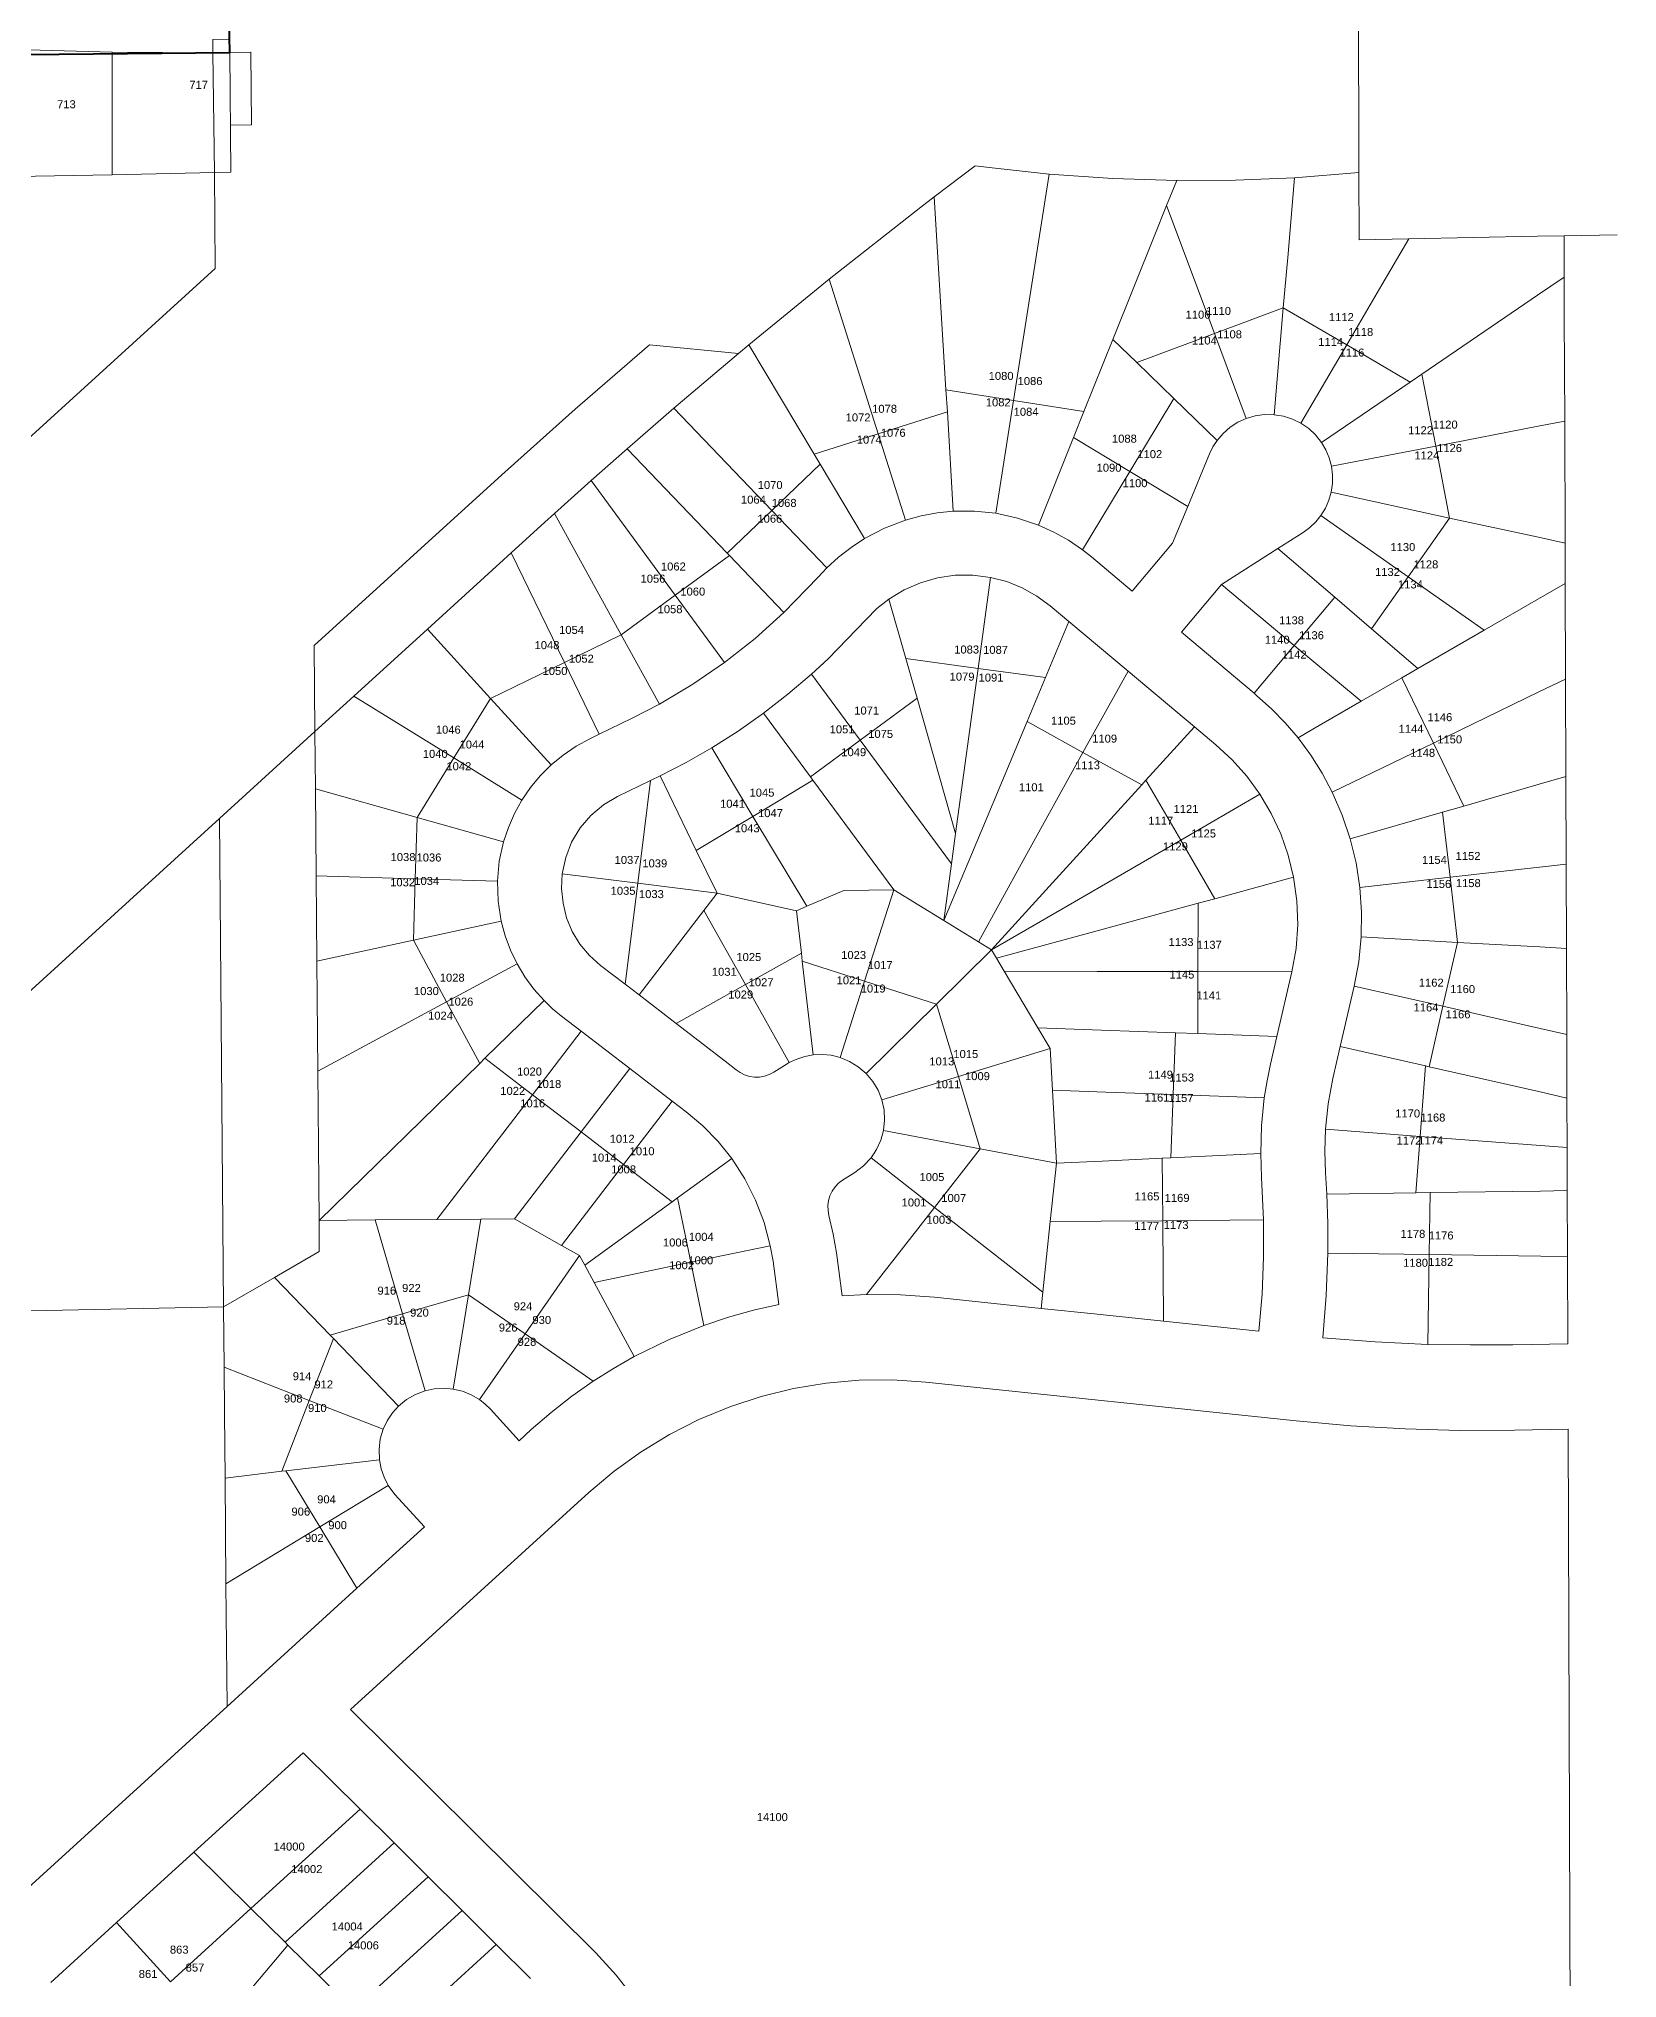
# Model space of a CAD drawing. Header units: feet. Extents: x 865220 to 2822444, y -2240498 to 975731.
# Drawn here: x 2815885 to 2817364, y 966399 to 968217 of the extents above; entities that cross this region are included whole.
import ezdxf
from ezdxf.enums import TextEntityAlignment as Align

# ---------------------------------------------------------------- set-up
doc = ezdxf.new("R2010")
doc.units = ezdxf.units.FT
doc.header["$LTSCALE"] = 0.015
doc.header["$MEASUREMENT"] = 0
doc.layers.add('Dakota County Addresses', color=7, linetype='Continuous')
doc.layers.add('Dakota County Parcels', color=7, linetype='Continuous')
doc.layers.add('WORK BOUNDARY', color=110, linetype='Continuous', lineweight=40)
doc.styles.add('Dimensions 100', font='arial.ttf')

# ---------------------------------------------------------------- blocks, each defined once
blk = doc.blocks.new('ACMAP_ANN_TEMPLATE_Dakota County Addresses')
at = {"layer": 'Dakota County Addresses', "style": 'Dimensions 100'}
blk.add_attdef('DakotaCountyAddress', text='', height=50, dxfattribs=at).set_placement((0, 0), align=Align.CENTER)

msp = doc.modelspace()

# ---------------------------------------------------------------- linework, layer by layer
at = {"layer": 'Dakota County Parcels', "lineweight": 5}
for p, q in [((2817121.6, 968091.2), (2817121, 968270.2)), ((2815863.3, 968206.5), (2815953.3, 968204)), ((2815953.4, 968089), (2815953.3, 968204)), ((2815953.3, 968204), (2816047.8, 968203.3)), ((2816047.7, 968215.9), (2816063.6, 968216.2)), ((2816047.8, 968203.3), (2816047.7, 968215.9)), ((2816049.2, 968091.3), (2816047.8, 968203.3)), ((2816047.8, 968203.3), (2816063.7, 968203.2)), ((2816063.3, 968203.6), (2816083.3, 968204)), ((2816063.7, 968203.2), (2816063.6, 968216.2)), ((2816064.7, 968091.6), (2816063.7, 968203.2)), ((2816083.3, 968204), (2816083.9, 968136)), ((2816083.9, 968136), (2816064.3, 968135.6)), ((2815953.4, 968089), (2816049.2, 968091.3)), ((2816049.2, 968091.3), (2816064.7, 968091.6)), ((2816049.9, 968001.2), (2816049.2, 968091.3)), ((2816762, 968097.4), (2816723.7, 968068.4)), ((2816762, 968097.4), (2816780.8, 968095.1)), ((2816780.8, 968095.1), (2816831.2, 968089.7)), ((2817061.2, 968086.3), (2817121.6, 968091.2)), ((2817121.8, 968028.1), (2817121.6, 968091.2)), ((2815863.5, 968087.3), (2815953.4, 968089)), ((2816797.8, 967877.5), (2816831.2, 968089.7)), ((2816941.4, 968060.2), (2816950.8, 968083.6)), ((2816723.7, 968068.4), (2816734.6, 967887.5)), ((2817121.8, 968028.1), (2817168.3, 968029)), ((2817313.8, 968031.9), (2817363.6, 968032.8)), ((2817313.9, 967993.2), (2817313.8, 968031.9)), ((2815691.9, 967675.3), (2816049.9, 968001.2)), ((2816625.1, 967991.1), (2816550, 967929.8)), ((2816625.1, 967991.1), (2816671.1, 967846.4)), ((2816986.2, 967940.3), (2817050.7, 967964.4)), ((2817042.1, 967864.2), (2817050.7, 967964.4)), ((2817050.7, 967964.4), (2817110.1, 967929.6)), ((2816456.7, 967929.7), (2816540.2, 967921.6)), ((2816550, 967929.8), (2816540.2, 967921.6)), ((2816550, 967929.8), (2816611.1, 967827.3)), ((2816863.9, 967867.1), (2816891.1, 967934.8)), ((2816891.1, 967934.8), (2816913.4, 967913.1)), ((2816986.2, 967940.3), (2817015.9, 967860.7)), ((2817067.2, 967856.2), (2817110.1, 967929.6)), ((2817110.1, 967929.6), (2817169.5, 967894.8)), ((2816540.2, 967921.6), (2816479.7, 967870.4)), ((2816913.4, 967913.1), (2816948.1, 967879.5)), ((2817086.5, 967838.2), (2817169.5, 967894.8)), ((2817169.5, 967894.8), (2817180.4, 967902.2)), ((2817180.4, 967902.2), (2817193.5, 967834.8)), ((2816734.6, 967887.5), (2816797.8, 967877.5)), ((2816734.6, 967887.5), (2816735.9, 967867)), ((2816781.2, 967771.8), (2816797.8, 967877.5)), ((2816797.8, 967877.5), (2816863.9, 967867.1)), ((2816906.8, 967811), (2816948.1, 967879.5)), ((2816948.1, 967879.5), (2816988.7, 967840.1)), ((2816479.7, 967870.4), (2816435.8, 967832.3)), ((2816479.7, 967870.4), (2816571.4, 967774.5)), ((2816735.9, 967867), (2816741.5, 967773.7)), ((2816854.1, 967842.7), (2816863.9, 967867.1)), ((2817314.8, 967743.8), (2817314.4, 967858.3)), ((2816611.1, 967827.3), (2816671.1, 967846.4)), ((2816671.1, 967846.4), (2816696.8, 967765.4)), ((2816821.2, 967760.8), (2816854.1, 967842.7)), ((2816854.1, 967842.7), (2816906.8, 967811)), ((2816435.8, 967832.3), (2816402.1, 967802.5)), ((2816435.8, 967832.3), (2816529.5, 967734.4)), ((2816611.1, 967827.3), (2816616.8, 967817.8)), ((2816961.1, 967778.2), (2816981.5, 967827.4)), ((2817095.8, 967815.9), (2817193.5, 967834.8)), ((2817193.5, 967834.8), (2817206.5, 967767.4)), ((2816142.7, 967647.8), (2816318.5, 967808)), ((2816402.1, 967802.5), (2816367.7, 967771.5)), ((2816402.1, 967802.5), (2816481, 967695)), ((2816571.4, 967774.5), (2816616.8, 967817.8)), ((2816616.8, 967817.8), (2816658.3, 967748.1)), ((2816862.5, 967737.6), (2816906.8, 967811)), ((2816906.8, 967811), (2816961.1, 967778.2)), ((2817095.5, 967791.7), (2817206.5, 967767.4)), ((2816367.7, 967771.5), (2816358.9, 967763.6)), ((2816367.7, 967771.5), (2816430.4, 967657.8)), ((2816529.5, 967734.4), (2816571.4, 967774.5)), ((2816571.4, 967774.5), (2816622.9, 967720.6)), ((2816946.9, 967743.8), (2816961.1, 967778.2)), ((2817086, 967769.9), (2817167.7, 967712.3)), ((2817167.7, 967712.3), (2817206.5, 967767.4)), ((2816327.2, 967734.7), (2816358.9, 967763.6)), ((2817045.5, 967738.8), (2817069.2, 967753.9)), ((2816248.8, 967663.3), (2816327.2, 967734.7)), ((2816327.2, 967734.7), (2816377.2, 967631.9)), ((2816481, 967695), (2816531.7, 967732.2)), ((2816529.5, 967734.4), (2816531.7, 967732.2)), ((2816531.7, 967732.2), (2816582.8, 967678.8)), ((2816870.9, 967731), (2816862.5, 967737.6)), ((2816870.9, 967731), (2816909.2, 967698.9)), ((2816909.2, 967698.9), (2816946.9, 967743.8)), ((2816992.8, 967705.2), (2817045.5, 967738.8)), ((2817045.5, 967738.8), (2817098.9, 967693.2)), ((2817314.9, 967706.1), (2817314.8, 967743.8)), ((2816582.8, 967678.8), (2816614.8, 967712)), ((2816622.9, 967720.6), (2816614.8, 967712)), ((2816764.8, 967626.4), (2816776.4, 967711.7)), ((2817133.4, 967663.6), (2817167.7, 967712.3)), ((2817167.7, 967712.3), (2817238.9, 967662.2)), ((2816430.4, 967657.8), (2816481, 967695)), ((2816481, 967695), (2816527.2, 967632.1)), ((2816681.1, 967691.4), (2816697, 967635.7)), ((2816955.2, 967660.3), (2816992.8, 967705.2)), ((2816992.8, 967705.2), (2817061, 967648)), ((2817061, 967648), (2817098.9, 967693.2)), ((2817098.9, 967693.2), (2817133.4, 967663.6)), ((2817315.2, 967616.5), (2817314.9, 967706.1)), ((2816832.3, 967685), (2816849.8, 967670.3)), ((2816179.8, 967600.5), (2816248.8, 967663.3)), ((2816248.8, 967663.3), (2816308, 967598.3)), ((2816377.2, 967631.9), (2816430.4, 967657.8)), ((2816430.4, 967657.8), (2816466.1, 967593)), ((2816624.2, 967635.4), (2816659.7, 967672.2)), ((2816827.9, 967617.8), (2816849.8, 967670.3)), ((2816849.8, 967670.3), (2816905.2, 967624)), ((2816955.2, 967660.3), (2817023.4, 967603.1)), ((2817176.9, 967626.4), (2817133.4, 967663.6)), ((2817176.9, 967626.4), (2817238.9, 967662.2)), ((2816143.3, 967567.3), (2816142.7, 967647.8)), ((2817023.4, 967603.1), (2817061, 967648)), ((2817061, 967648), (2817123.6, 967595.6)), ((2816308, 967598.3), (2816377.2, 967631.9)), ((2816377.2, 967631.9), (2816409.8, 967564.9)), ((2816608.7, 967621.1), (2816624.2, 967635.4)), ((2816608.7, 967621.1), (2816654.3, 967559.3)), ((2816697, 967635.7), (2816707.6, 967598.6)), ((2816697, 967635.7), (2816764.8, 967626.4)), ((2816743.7, 967471.6), (2816764.8, 967626.4)), ((2816764.8, 967626.4), (2816827.9, 967617.8)), ((2816863, 967547.7), (2816905.2, 967624)), ((2816905.2, 967624), (2816967.5, 967571.7)), ((2817161.6, 967617.6), (2817176.9, 967626.4)), ((2816143.3, 967567.3), (2816179.8, 967600.5)), ((2816179.8, 967600.5), (2816273.5, 967542.5)), ((2816810.6, 967576.7), (2816827.9, 967617.8)), ((2817023.4, 967603.1), (2817026, 967600.9)), ((2817123.6, 967595.6), (2817161.6, 967617.6)), ((2817161.6, 967617.6), (2817191.3, 967556.4)), ((2817315.5, 967525.1), (2817315.2, 967616.5)), ((2816273.5, 967542.5), (2816308, 967598.3)), ((2816308, 967598.3), (2816364.6, 967536)), ((2816440.5, 967579.8), (2816466.1, 967593)), ((2816563.7, 967584.5), (2816607.6, 967524.9)), ((2816654.3, 967559.3), (2816707.6, 967598.6)), ((2816707.6, 967598.6), (2816743.7, 967471.6)), ((2817078.3, 967569.4), (2817123.6, 967595.6)), ((2816053.8, 967485.8), (2816143.3, 967567.3)), ((2816143.8, 967513.6), (2816143.3, 967567.3)), ((2816400.8, 967560.5), (2816409.8, 967564.9)), ((2816409.8, 967564.9), (2816440.5, 967579.8)), ((2816922, 967521.7), (2816967.5, 967571.7)), ((2816967.5, 967571.7), (2816987.4, 967554.9)), ((2817064.5, 967561.4), (2817078.3, 967569.4)), ((2816515.2, 967552.1), (2816553.8, 967487.8)), ((2816607.6, 967524.9), (2816654.3, 967559.3)), ((2816654.3, 967559.3), (2816739.8, 967443.3)), ((2816863, 967547.7), (2816918, 967517.3)), ((2817096.6, 967510.4), (2817191.3, 967556.4)), ((2817191.3, 967556.4), (2817219.9, 967497.5)), ((2816239.1, 967486.8), (2816273.5, 967542.5)), ((2816273.5, 967542.5), (2816337.3, 967503.1)), ((2816144.5, 967432.1), (2816143.8, 967513.6)), ((2816143.8, 967513.6), (2816239.1, 967486.8)), ((2816427, 967506.5), (2816457.9, 967521.5)), ((2816445.8, 967425.2), (2816457.9, 967521.5)), ((2816457.9, 967521.5), (2816466.7, 967525.8)), ((2816466.7, 967525.8), (2816500.7, 967455.9)), ((2816553.8, 967487.8), (2816610, 967521.6)), ((2816607.6, 967524.9), (2816610, 967521.6)), ((2816610, 967521.6), (2816685.7, 967419)), ((2816918, 967517.3), (2816922, 967521.7)), ((2816922, 967521.7), (2816954.6, 967465.6)), ((2817315.8, 967443), (2817315.5, 967525.1)), ((2816954.6, 967465.6), (2817028.7, 967508.7)), ((2817113.4, 967466.7), (2817200, 967491.7)), ((2817200, 967491.7), (2817219.9, 967497.5)), ((2817200, 967491.7), (2817206.9, 967430.7)), ((2815710.1, 967172.8), (2816053.8, 967485.8)), ((2816057.8, 967028.1), (2816053.8, 967485.8)), ((2816237.3, 967429.3), (2816239.1, 967486.8)), ((2816239.1, 967486.8), (2816320.1, 967464)), ((2816500.7, 967455.9), (2816553.8, 967487.8)), ((2816553.8, 967487.8), (2816604.4, 967403.6)), ((2816520.2, 967415.8), (2816500.7, 967455.9)), ((2816739.8, 967443.3), (2816743.7, 967471.6)), ((2816954.6, 967465.6), (2816986.5, 967410.6)), ((2816739.8, 967443.3), (2816732.6, 967390.1)), ((2817316, 967363.9), (2817315.8, 967443)), ((2816145.1, 967352.1), (2816144.5, 967432.1)), ((2816144.5, 967432.1), (2816237.3, 967429.3)), ((2816235.6, 967371.8), (2816237.3, 967429.3)), ((2816237.3, 967429.3), (2816314.4, 967427)), ((2816375.1, 967434), (2816445.8, 967425.2)), ((2816445.8, 967425.2), (2816433.9, 967330.5)), ((2816445.8, 967425.2), (2816520.2, 967415.8)), ((2816604.4, 967403.6), (2816639, 967418.4)), ((2816639, 967418.4), (2816685.7, 967419)), ((2816658.3, 967333.3), (2816685.7, 967419)), ((2816685.7, 967419), (2816732.6, 967390.1)), ((2816986.5, 967410.6), (2817060.4, 967430.8)), ((2817122.5, 967421.2), (2817206.9, 967430.7)), ((2817206.9, 967430.7), (2817213.8, 967369.7)), ((2816507.7, 967399.6), (2816520.2, 967415.8)), ((2816520.2, 967415.8), (2816594.5, 967399.4)), ((2816594.5, 967399.4), (2816604.4, 967403.6)), ((2816970.7, 967342.3), (2816970.8, 967406.4)), ((2816970.8, 967406.4), (2816986.5, 967410.6)), ((2816235.6, 967371.8), (2816317.9, 967389.7)), ((2816447, 967320.5), (2816507.7, 967399.6)), ((2816507.7, 967399.6), (2816546.7, 967330.1)), ((2816594.5, 967399.4), (2816599.1, 967359.5)), ((2816732.6, 967390.1), (2816765, 967370.2)), ((2816145.1, 967352.1), (2816235.6, 967371.8)), ((2816235.6, 967371.8), (2816266.7, 967314.1)), ((2816765, 967370.2), (2816777.4, 967362.6)), ((2817123.7, 967374.8), (2817213.8, 967369.7)), ((2817200.2, 967309.8), (2817213.8, 967369.7)), ((2817316.3, 967283.3), (2817316, 967363.9)), ((2816146, 967249.1), (2816145.1, 967352.1)), ((2816266.7, 967314.1), (2816332.7, 967349.6)), ((2816411, 967348.1), (2816433.9, 967330.5)), ((2816546.7, 967330.1), (2816599.1, 967359.5)), ((2816599.1, 967359.5), (2816600, 967352)), ((2816600, 967352), (2816610.2, 967264.3)), ((2816600, 967352), (2816658.3, 967333.3)), ((2816725.7, 967311.7), (2816777.4, 967362.6)), ((2816777.4, 967362.6), (2816782, 967354.9)), ((2816782, 967354.9), (2816789.2, 967342.7)), ((2816433.9, 967330.5), (2816447, 967320.5)), ((2816481.9, 967293.7), (2816546.7, 967330.1)), ((2816546.7, 967330.1), (2816587.7, 967257)), ((2816635.4, 967261.9), (2816658.3, 967333.3)), ((2816658.3, 967333.3), (2816725.7, 967311.7)), ((2816789.2, 967342.7), (2816820.7, 967289.7)), ((2816970.6, 967284.2), (2816970.7, 967342.3)), ((2816970.7, 967342.3), (2817058.7, 967342.1)), ((2817044.7, 967281.5), (2817058.7, 967342.1)), ((2817104.1, 967272.2), (2817117.2, 967328.7)), ((2817117.2, 967328.7), (2817200.2, 967309.8)), ((2816146, 967249.1), (2816266.7, 967314.1)), ((2816266.7, 967314.1), (2816297.8, 967256.2)), ((2816302.7, 967261.1), (2816358.1, 967315.1)), ((2816447, 967320.5), (2816481.9, 967293.7)), ((2816659.8, 967246.8), (2816725.7, 967311.7)), ((2816725.7, 967311.7), (2816746.3, 967244)), ((2817187.3, 967253.2), (2817200.2, 967309.8)), ((2816374.5, 967300.5), (2816392.8, 967286.4)), ((2816481.9, 967293.7), (2816527.7, 967258.5)), ((2816347.2, 967226.9), (2816392.8, 967286.4)), ((2816392.8, 967286.4), (2816438.3, 967251.5)), ((2816820.7, 967289.7), (2816832.4, 967270.1)), ((2816947.4, 967227), (2816949.6, 967285)), ((2816949.6, 967285), (2816970.6, 967284.2)), ((2816970.6, 967284.2), (2817044.7, 967281.5)), ((2817038.8, 967255.6), (2817044.7, 967281.5)), ((2817316.5, 967223.8), (2817316.3, 967283.3)), ((2816147.2, 967109.2), (2816297.8, 967256.2)), ((2816297.8, 967256.2), (2816302.7, 967261.1)), ((2816302.7, 967261.1), (2816347.2, 967226.9)), ((2816537.9, 967250.4), (2816527.7, 967258.5)), ((2816573.3, 967248), (2816585.9, 967256)), ((2816587.7, 967257), (2816585.9, 967256)), ((2816746.3, 967244), (2816832.4, 967270.1)), ((2816832.4, 967270.1), (2816834.4, 967231.2)), ((2817097.2, 967242.2), (2817104.1, 967272.2)), ((2817104.1, 967272.2), (2817184, 967254)), ((2816147.2, 967109.2), (2816146, 967249.1)), ((2816392.7, 967192), (2816438.3, 967251.5)), ((2816438.3, 967251.5), (2816478.2, 967220.9)), ((2816674.5, 967222.2), (2816746.3, 967244)), ((2816746.3, 967244), (2816766.8, 967176.2)), ((2817178.9, 967187.9), (2817184, 967254)), ((2817184, 967254), (2817187.3, 967253.2)), ((2816257.5, 967110.1), (2816347.2, 967226.9)), ((2816347.2, 967226.9), (2816392.7, 967192)), ((2816432.6, 967161.4), (2816478.2, 967220.9)), ((2816478.2, 967220.9), (2816491.2, 967211)), ((2816834.4, 967231.2), (2816838.1, 967162.7)), ((2816945.2, 967167.8), (2816947.4, 967227)), ((2816947.4, 967227), (2817032.9, 967223.9)), ((2817316.7, 967177.4), (2817316.5, 967223.8)), ((2816330.2, 967110.7), (2816392.7, 967192)), ((2816392.7, 967192), (2816432.6, 967161.4)), ((2816676, 967193.5), (2816766.8, 967176.2)), ((2817090.2, 967194.6), (2817178.9, 967187.9)), ((2817174.9, 967135), (2817178.9, 967187.9)), ((2816483, 967130.2), (2816533.9, 967167.1)), ((2816664.4, 967167.8), (2816723.9, 967121.3)), ((2816723.9, 967121.3), (2816766.8, 967176.2)), ((2816766.8, 967176.2), (2816838.1, 967162.7)), ((2816937.2, 967167.4), (2816945.2, 967167.8)), ((2816937.7, 967108.9), (2816937.2, 967167.4)), ((2816945.2, 967167.8), (2817029.6, 967171.7)), ((2817029.6, 967171.7), (2817030.4, 967149.4)), ((2817316.8, 967137.1), (2817316.7, 967177.4)), ((2816374.5, 967085.7), (2816432.6, 967161.4)), ((2816432.6, 967161.4), (2816478, 967126.6)), ((2816637.8, 967146.8), (2816649.3, 967154.1)), ((2816832.4, 967108.1), (2816838.1, 967162.7)), ((2817032.2, 967109.6), (2817030.4, 967149.4)), ((2817091.4, 967133.7), (2817090.3, 967153.6)), ((2816478, 967126.6), (2816483, 967130.2)), ((2816483, 967130.2), (2816495.5, 967069.9)), ((2817091.4, 967133.7), (2817174.9, 967135)), ((2817174.9, 967135), (2817188.2, 967135.2)), ((2817187.3, 967077.1), (2817188.2, 967135.2)), ((2817317, 967075.2), (2817316.8, 967137.1)), ((2816147.2, 967109.2), (2816199.9, 967109.6)), ((2816199.9, 967109.6), (2816257.5, 967110.1)), ((2816199.9, 967109.6), (2816225.5, 967021.5)), ((2816257.5, 967110.1), (2816298.9, 967110.4)), ((2816287.3, 967039.5), (2816298.9, 967110.4)), ((2816298.9, 967110.4), (2816330.2, 967110.7)), ((2816330.2, 967110.7), (2816374.5, 967085.7)), ((2816396.2, 967067.2), (2816478, 967126.6)), ((2816660.1, 967039.6), (2816723.9, 967121.3)), ((2816723.9, 967121.3), (2816825.5, 967042)), ((2816937.7, 967108.9), (2817032.2, 967109.6)), ((2816147.4, 967080), (2816147.2, 967109.2)), ((2816825.5, 967042), (2816832.4, 967108.1)), ((2816937.7, 967108.9), (2816938.4, 967014.7)), ((2816105.5, 967055.7), (2816147.4, 967080)), ((2816340.2, 967002.8), (2816391.3, 967076.3)), ((2816374.5, 967085.7), (2816391.3, 967076.3)), ((2816391.3, 967076.3), (2816396.2, 967067.2)), ((2816495.5, 967069.9), (2816570, 967085.4)), ((2816572.6, 967070.8), (2816570, 967085.4)), ((2816632, 967078.9), (2816637.5, 967038.5)), ((2817092.3, 967078.5), (2817187.3, 967077.1)), ((2817186.1, 966993), (2817187.3, 967077.1)), ((2817317.3, 966993.6), (2817317, 967075.2)), ((2816057.8, 967028.1), (2816105.5, 967055.7)), ((2816105.5, 967055.7), (2816157.5, 967001.7)), ((2816396.2, 967067.2), (2816404.9, 967051)), ((2816404.9, 967051), (2816495.5, 967069.9)), ((2816495.5, 967069.9), (2816507.8, 967010.8)), ((2816572.6, 967070.8), (2816578.1, 967030.4)), ((2816225.5, 967021.5), (2816287.3, 967039.5)), ((2816272.9, 966951.1), (2816287.3, 967039.5)), ((2816287.3, 967039.5), (2816340.2, 967002.8)), ((2816404.9, 967051), (2816442.4, 966981.5)), ((2816660.1, 967039.6), (2816637.5, 967038.5)), ((2816723.9, 967037.1), (2816823.9, 967026.7)), ((2816823.9, 967026.7), (2816825.5, 967042)), ((2815539.8, 967017.6), (2816057.8, 967028.1)), ((2816058.3, 966971.5), (2816057.8, 967028.1)), ((2816157.5, 967001.7), (2816225.5, 967021.5)), ((2816225.5, 967021.5), (2816246.5, 966949.5)), ((2816157.5, 967001.7), (2816160.6, 966998.5)), ((2816297.5, 966941.2), (2816340.2, 967002.8)), ((2816340.2, 967002.8), (2816404.1, 966958.5)), ((2816938.4, 967014.7), (2817027.9, 967005.3)), ((2816138.1, 966940.5), (2816160.6, 966998.5)), ((2816160.6, 966998.5), (2816221.7, 966935.1)), ((2817265.7, 966992.5), (2817317.3, 966993.6)), ((2816058.3, 966971.5), (2816138.1, 966940.5)), ((2816058.7, 966928.1), (2816058.3, 966971.5)), ((2816715.6, 966957.6), (2817062.9, 966921.2)), ((2816059.2, 966867.7), (2816058.7, 966928.1)), ((2816112.2, 966874), (2816138.1, 966940.5)), ((2816138.1, 966940.5), (2816207.4, 966913.6)), ((2816307.7, 966932.3), (2816334.6, 966902.7)), ((2816334.6, 966902.7), (2816346.1, 966913.1)), ((2817267.3, 966912.6), (2817317.6, 966913.6)), ((2817319.7, 966293.6), (2817317.6, 966913.6)), ((2816059.2, 966867.7), (2816112.2, 966874)), ((2816112.2, 966874), (2816116, 966874.4)), ((2816116, 966874.4), (2816203.7, 966884.8)), ((2816116, 966874.4), (2816147.9, 966821.9)), ((2816060, 966768.5), (2816059.2, 966867.7)), ((2816147.9, 966821.9), (2816212, 966860.8)), ((2816212, 966860.8), (2816218.2, 966852.3)), ((2816176.7, 966650.7), (2816399.9, 966854)), ((2816218.2, 966852.3), (2816245.9, 966821.9)), ((2816060, 966768.5), (2816147.9, 966821.9)), ((2816147.9, 966821.9), (2816182.7, 966764.4)), ((2816182.7, 966764.4), (2816245.9, 966821.9)), ((2816061, 966653.6), (2816060, 966768.5)), ((2816061, 966653.6), (2816182.7, 966764.4)), ((2815343.7, 966000.4), (2816061, 966653.6)), ((2816176.7, 966650.7), (2816406.4, 966422.6)), ((2816029.9, 966517), (2816132.3, 966610.3)), ((2816132.3, 966610.3), (2816185.6, 966557.4)), ((2816083.4, 966464.3), (2816185.6, 966557.4)), ((2816185.6, 966557.4), (2816217.5, 966525.7)), ((2815957.5, 966451.1), (2816029.9, 966517)), ((2816029.9, 966517), (2816083.4, 966464.3)), ((2816115.4, 966432.7), (2816217.5, 966525.7)), ((2816217.5, 966525.7), (2816249.4, 966494)), ((2816147.4, 966401.1), (2816249.4, 966494)), ((2816249.4, 966494), (2816281.3, 966462.3)), ((2816008, 966395.7), (2816083.4, 966464.3)), ((2816083.4, 966464.3), (2816115.4, 966432.7)), ((2816179.5, 966369.5), (2816281.3, 966462.3)), ((2816281.3, 966462.3), (2816313.3, 966430.5)), ((2815895.8, 966394.9), (2815957.5, 966451.1)), ((2815957.5, 966451.1), (2816008, 966395.7)), ((2816063.3, 966365), (2816118.1, 966430)), ((2816115.4, 966432.7), (2816118.1, 966430)), ((2816118.1, 966430), (2816147.4, 966401.1)), ((2816211.5, 966337.9), (2816313.3, 966430.5)), ((2816313.3, 966430.5), (2816345.2, 966398.8)), ((2816147.4, 966401.1), (2816157.4, 966391.3))]:
    msp.add_line(p, q, dxfattribs=at)
for points in [[(2816831.2, 968089.7), (2816891, 968085.5), (2816950.8, 968083.6)], [(2816950.8, 968083.6), (2817006, 968084), (2817061.2, 968086.3)], [(2817050.7, 967964.4), (2817054.8, 968011.6), (2817061.2, 968086.3)], [(2816723.7, 968068.4), (2816711, 968058.6), (2816625.1, 967991.1)], [(2816891.1, 967934.8), (2816930.4, 968032.7), (2816930.4, 968032.7), (2816941.4, 968060.2)], [(2816941.4, 968060.2), (2816953.1, 968028.8), (2816986.2, 967940.3)], [(2817110.1, 967929.6), (2817143, 967985.8), (2817168.3, 968029)], [(2817168.3, 968029), (2817288.8, 968031.4), (2817313.8, 968031.9)], [(2817180.4, 967902.2), (2817271.2, 967964.1), (2817289, 967976.2), (2817313.9, 967993.2)], [(2817314.4, 967858.3), (2817314, 967956.9), (2817313.9, 967993.2)], [(2816456.7, 967929.7), (2816387.1, 967869.4), (2816318.5, 967808)], [(2816913.4, 967913.1), (2816961.2, 967930.9), (2816986.2, 967940.3)], [(2816671.1, 967846.4), (2816726.2, 967863.9), (2816735.9, 967867)], [(2817015.9, 967860.7), (2817008.1, 967857.1), (2817000.8, 967852.4), (2816994.3, 967846.7), (2816988.7, 967840.1)], [(2817042.1, 967864.2), (2817033.2, 967864.3), (2817024.4, 967863.1), (2817015.9, 967860.7)], [(2817067.2, 967856.2), (2817059.3, 967860.1), (2817050.8, 967862.8), (2817042.1, 967864.2)], [(2817086.5, 967838.2), (2817081, 967845.2), (2817074.5, 967851.2), (2817067.2, 967856.2)], [(2817193.5, 967834.8), (2817289.4, 967853.4), (2817314.4, 967858.3)], [(2816988.7, 967840.1), (2816984.7, 967834), (2816981.5, 967827.4)], [(2817095.8, 967815.9), (2817093.7, 967823.7), (2817090.6, 967831.2), (2817086.5, 967838.2)], [(2817095.5, 967791.7), (2817096.7, 967799.7), (2817096.8, 967807.8), (2817095.8, 967815.9)], [(2817086, 967769.9), (2817090.1, 967776.7), (2817093.3, 967784), (2817095.5, 967791.7)], [(2816696.8, 967765.4), (2816677.1, 967757.8), (2816658.3, 967748.1)], [(2816741.5, 967773.7), (2816726.4, 967772.2), (2816711.5, 967769.4), (2816696.8, 967765.4)], [(2816781.2, 967771.8), (2816761.4, 967773.8), (2816741.5, 967773.7)], [(2816821.2, 967760.8), (2816801.5, 967767.4), (2816781.2, 967771.8)], [(2817069.2, 967753.9), (2817075.4, 967758.5), (2817081.1, 967763.9), (2817086, 967769.9)], [(2817206.5, 967767.4), (2817289.7, 967749.3), (2817314.8, 967743.8)], [(2816658.3, 967748.1), (2816645.8, 967739.9), (2816634, 967730.7), (2816622.9, 967720.6)], [(2816862.5, 967737.6), (2816849.4, 967746.5), (2816835.6, 967754.2), (2816821.2, 967760.8)], [(2816776.4, 967711.7), (2816759.9, 967713.8), (2816743.2, 967713.7), (2816726.7, 967711.3), (2816710.7, 967706.7), (2816695.4, 967700.1), (2816681.1, 967691.4)], [(2816832.3, 967685), (2816819.7, 967694.3), (2816806.1, 967701.9), (2816791.5, 967707.8), (2816776.4, 967711.7)], [(2816681.1, 967691.4), (2816669.9, 967682.5), (2816659.7, 967672.2)], [(2817238.9, 967662.2), (2817289.9, 967691.7), (2817314.9, 967706.1)], [(2816527.2, 967632.1), (2816555.7, 967654.5), (2816582.8, 967678.8)], [(2816466.1, 967593), (2816497.3, 967611.6), (2816527.2, 967632.1)], [(2816563.7, 967584.5), (2816586.6, 967602.3), (2816608.7, 967621.1)], [(2817064.5, 967561.4), (2817052.5, 967575.4), (2817039.7, 967588.6), (2817026, 967600.9)], [(2817191.3, 967556.4), (2817290.2, 967604.4), (2817315.2, 967616.5)], [(2816515.2, 967552.1), (2816539.8, 967567.7), (2816563.7, 967584.5)], [(2816732.6, 967390.1), (2816771.6, 967483.4), (2816771.6, 967483.4), (2816810.6, 967576.7)], [(2816810.6, 967576.7), (2816821.4, 967570.7), (2816863, 967547.7)], [(2816400.8, 967560.5), (2816388, 967553.5), (2816375.9, 967545.3), (2816364.6, 967536)], [(2816466.7, 967525.8), (2816491.2, 967538.4), (2816515.2, 967552.1)], [(2816765, 967370.2), (2816807.1, 967446.5), (2816863, 967547.7)], [(2817028.7, 967508.7), (2817016.4, 967525.4), (2817002.7, 967540.9), (2816987.4, 967554.9)], [(2817096.6, 967510.4), (2817087.1, 967528.2), (2817076.4, 967545.2), (2817064.5, 967561.4)], [(2816364.6, 967536), (2816354.5, 967525.9), (2816345.4, 967514.9), (2816337.3, 967503.1)], [(2816777.4, 967362.6), (2816831.4, 967422.1), (2816918, 967517.3)], [(2817113.4, 967466.7), (2817105.9, 967488.9), (2817096.6, 967510.4)], [(2817219.9, 967497.5), (2817290.5, 967517.9), (2817315.5, 967525.1)], [(2816337.3, 967503.1), (2816330.4, 967490.6), (2816324.6, 967477.5), (2816320.1, 967464)], [(2816427, 967506.5), (2816413.7, 967498.6), (2816401.9, 967488.7), (2816391.9, 967476.9), (2816383.9, 967463.6), (2816378.3, 967449.2), (2816375.1, 967434)], [(2817060.4, 967430.8), (2817055.4, 967451.3), (2817048.4, 967471.3), (2817039.4, 967490.5), (2817028.7, 967508.7)], [(2816320.1, 967464), (2816316.1, 967445.7), (2816314.4, 967427)], [(2816777.4, 967362.6), (2816849.2, 967404.3), (2816954.6, 967465.6)], [(2817122.5, 967421.2), (2817118.9, 967444.1), (2817113.4, 967466.7)], [(2817206.9, 967430.7), (2817290.8, 967440.2), (2817315.8, 967443)], [(2816314.4, 967427), (2816315, 967408.2), (2816317.9, 967389.7)], [(2816375.1, 967434), (2816374.4, 967420.1), (2816375.8, 967406.3), (2816379.2, 967392.8), (2816384.5, 967380), (2816391.7, 967368.1), (2816400.6, 967357.4), (2816411, 967348.1)], [(2817058.7, 967342.1), (2817062.6, 967364.1), (2817064.2, 967386.4), (2817063.4, 967408.7), (2817060.4, 967430.8)], [(2817123.7, 967374.8), (2817124.1, 967398), (2817122.5, 967421.2)], [(2816782, 967354.9), (2816876.4, 967380.6), (2816970.8, 967406.4)], [(2816317.9, 967389.7), (2816321.6, 967375.9), (2816326.5, 967362.5), (2816332.7, 967349.6)], [(2817117.2, 967328.7), (2817121.4, 967351.6), (2817123.7, 967374.8)], [(2817213.8, 967369.7), (2817291, 967365.4), (2817316, 967363.9)], [(2816332.7, 967349.6), (2816340.1, 967337.3), (2816348.5, 967325.8), (2816358.1, 967315.1)], [(2816789.2, 967342.7), (2816876.3, 967342.5), (2816970.7, 967342.3)], [(2816358.1, 967315.1), (2816366, 967307.5), (2816374.5, 967300.5)], [(2817200.2, 967309.8), (2817291.3, 967289), (2817316.3, 967283.3)], [(2816820.7, 967289.7), (2816880.2, 967287.5), (2816949.6, 967285)], [(2816610.2, 967264.3), (2816602.4, 967262.9), (2816594.9, 967260.4), (2816587.7, 967257)], [(2816635.4, 967261.9), (2816627.1, 967263.9), (2816618.7, 967264.7), (2816610.2, 967264.3)], [(2816659.8, 967246.8), (2816652.5, 967253.1), (2816644.3, 967258.2), (2816635.4, 967261.9)], [(2817038.8, 967255.6), (2817035.5, 967239.8), (2817032.9, 967223.9)], [(2816537.9, 967250.4), (2816541.7, 967247.6), (2816546, 967245.5), (2816550.5, 967244.1), (2816555.2, 967243.4), (2816560, 967243.4), (2816564.6, 967244.2), (2816569.1, 967245.8), (2816573.3, 967248)], [(2816674.5, 967222.2), (2816671, 967231.1), (2816666, 967239.4), (2816659.8, 967246.8)], [(2817097.2, 967242.2), (2817092.8, 967218.5), (2817090.2, 967194.6)], [(2817187.3, 967253.2), (2817291.5, 967229.5), (2817316.5, 967223.8)], [(2816676, 967193.5), (2816677.1, 967203.1), (2816676.6, 967212.7), (2816674.5, 967222.2)], [(2816834.4, 967231.2), (2816884.4, 967229.4), (2816947.4, 967227)], [(2817032.9, 967223.9), (2817030.3, 967197.9), (2817029.6, 967171.7)], [(2816533.9, 967167.1), (2816521.1, 967183.1), (2816506.8, 967197.7), (2816491.2, 967211)], [(2816664.4, 967167.8), (2816669.6, 967175.7), (2816673.5, 967184.4), (2816676, 967193.5)], [(2817090.2, 967194.6), (2817089.5, 967174.1), (2817090.3, 967153.6)], [(2817178.9, 967187.9), (2817291.7, 967179.3), (2817316.7, 967177.4)], [(2816570, 967085.4), (2816564.3, 967107.2), (2816556.3, 967128.2), (2816546.1, 967148.2), (2816533.9, 967167.1)], [(2816649.3, 967154.1), (2816657.4, 967160.3), (2816664.4, 967167.8)], [(2816838.1, 967162.7), (2816881, 967164.7), (2816937.2, 967167.4)], [(2816637.8, 967146.8), (2816634, 967143.9), (2816630.7, 967140.5), (2816628, 967136.6), (2816625.9, 967132.3), (2816624.6, 967127.7), (2816623.9, 967123), (2816624.1, 967118.3), (2816624.9, 967113.6)], [(2817092.3, 967078.5), (2817092.3, 967106.1), (2817091.4, 967133.7)], [(2817188.2, 967135.2), (2817291.8, 967136.7), (2817316.8, 967137.1)], [(2816632, 967078.9), (2816629, 967096.3), (2816624.9, 967113.6)], [(2817027.9, 967005.3), (2817030.8, 967040), (2817032.2, 967074.8), (2817032.2, 967109.6)], [(2816832.4, 967108.1), (2816880.1, 967108.4), (2816937.7, 967108.9)], [(2817087.6, 966999.1), (2817090.8, 967038.7), (2817092.3, 967078.5)], [(2817187.3, 967077.1), (2817292, 967075.5), (2817317, 967075.2)], [(2816723.9, 967037.1), (2816692.1, 967039.4), (2816660.1, 967039.6)], [(2816578.1, 967030.4), (2816554.3, 967025), (2816530.9, 967018.5), (2816507.8, 967010.8)], [(2816823.9, 967026.7), (2816873.6, 967021.5), (2816938.4, 967014.7)], [(2816507.8, 967010.8), (2816474.6, 966997.3), (2816442.4, 966981.5)], [(2817087.6, 966999.1), (2817136.8, 966995.3), (2817186.1, 966993)], [(2817186.1, 966993), (2817225.9, 966992.4), (2817265.7, 966992.5)], [(2816442.4, 966981.5), (2816423, 966970.4), (2816404.1, 966958.5)], [(2816246.5, 966949.5), (2816237.5, 966946), (2816229.1, 966941.2), (2816221.7, 966935.1)], [(2816272.9, 966951.1), (2816264.1, 966951.9), (2816255.2, 966951.3), (2816246.5, 966949.5)], [(2816297.5, 966941.2), (2816289.8, 966945.7), (2816281.6, 966949), (2816272.9, 966951.1)], [(2816404.1, 966958.5), (2816384, 966944.3), (2816364.6, 966929.2), (2816346.1, 966913.1)], [(2816715.6, 966957.6), (2816684.5, 966959.6), (2816653.4, 966959.3), (2816622.4, 966956.6), (2816591.7, 966951.5), (2816561.5, 966944.1), (2816532, 966934.4), (2816503.2, 966922.5), (2816475.5, 966908.4), (2816448.9, 966892.2), (2816423.7, 966874.1), (2816399.9, 966854)], [(2816221.7, 966935.1), (2816215.9, 966928.7), (2816211.1, 966921.4), (2816207.4, 966913.6)], [(2816307.7, 966932.3), (2816302.8, 966937), (2816297.5, 966941.2)], [(2816207.4, 966913.6), (2816204.6, 966904.3), (2816203.4, 966894.6), (2816203.7, 966884.8)], [(2817062.9, 966921.2), (2817113.9, 966916.7), (2817164.9, 966913.8), (2817216.1, 966912.4), (2817267.3, 966912.6)], [(2816203.7, 966884.8), (2816205.3, 966876.4), (2816208.1, 966868.4), (2816212, 966860.8)], [(2816490.9, 966276.8), (2816482.3, 966303.9), (2816471.5, 966330.1), (2816458.3, 966355.3), (2816443, 966379.2), (2816425.7, 966401.7), (2816406.4, 966422.6)]]:
    msp.add_lwpolyline(points, dxfattribs=at)
at = {"layer": 'WORK BOUNDARY', "ltscale": 50, "flags": 128}
msp.add_lwpolyline([(2816058, 968469.1), (2816063.3, 968203.2), (2814786.7, 968190.9), (2814608.3, 968190.9), (2814606.8, 968270.3)], dxfattribs=at)

# ---------------------------------------------------------------- block references
at = {"layer": 'Dakota County Addresses', "lineweight": 5, "xscale": 0.15, "yscale": 0.15, "zscale": 0.15}
for p, values in [((2816034.4, 968169.6), {'DakotaCountyAddress': '717'}), ((2815910.5, 968151.4), {'DakotaCountyAddress': '713'}), ((2816990, 967957.7), {'DakotaCountyAddress': '1110'}), ((2816970.8, 967954.2), {'DakotaCountyAddress': '1106'}), ((2817105.1, 967951.9), {'DakotaCountyAddress': '1112'}), ((2817123.3, 967938), {'DakotaCountyAddress': '1118'}), ((2816976.7, 967930), {'DakotaCountyAddress': '1104'}), ((2817000.3, 967935.8), {'DakotaCountyAddress': '1108'}), ((2817095.1, 967928.7), {'DakotaCountyAddress': '1114'}), ((2817115, 967918.7), {'DakotaCountyAddress': '1116'}), ((2816786.3, 967896.8), {'DakotaCountyAddress': '1080'}), ((2816813.4, 967892), {'DakotaCountyAddress': '1086'}), ((2816677.1, 967866), {'DakotaCountyAddress': '1078'}), ((2816783.6, 967872), {'DakotaCountyAddress': '1082'}), ((2816652.3, 967857.9), {'DakotaCountyAddress': '1072'}), ((2816809.7, 967863.2), {'DakotaCountyAddress': '1084'}), ((2817202.4, 967851.2), {'DakotaCountyAddress': '1120'}), ((2816662.7, 967837.1), {'DakotaCountyAddress': '1074'}), ((2816685.2, 967843.5), {'DakotaCountyAddress': '1076'}), ((2816901.8, 967838), {'DakotaCountyAddress': '1088'}), ((2817179.3, 967845.9), {'DakotaCountyAddress': '1122'}), ((2817206.5, 967829.2), {'DakotaCountyAddress': '1126'}), ((2816887.4, 967810.8), {'DakotaCountyAddress': '1090'}), ((2816925.6, 967823.5), {'DakotaCountyAddress': '1102'}), ((2817185.2, 967822.3), {'DakotaCountyAddress': '1124'}), ((2816569.9, 967794.6), {'DakotaCountyAddress': '1070'}), ((2816911.8, 967796.3), {'DakotaCountyAddress': '1100'}), ((2816554.2, 967780.9), {'DakotaCountyAddress': '1064'}), ((2816583, 967777.8), {'DakotaCountyAddress': '1068'}), ((2816569.6, 967763), {'DakotaCountyAddress': '1066'}), ((2817162.7, 967736.4), {'DakotaCountyAddress': '1130'}), ((2817184.3, 967720.2), {'DakotaCountyAddress': '1128'}), ((2816460.1, 967706.8), {'DakotaCountyAddress': '1056'}), ((2816479.2, 967718.2), {'DakotaCountyAddress': '1062'}), ((2817148.3, 967713.1), {'DakotaCountyAddress': '1132'}), ((2816497.4, 967694.7), {'DakotaCountyAddress': '1060'}), ((2817169.8, 967701.4), {'DakotaCountyAddress': '1134'}), ((2816476.1, 967678.2), {'DakotaCountyAddress': '1058'}), ((2817058.4, 967667.8), {'DakotaCountyAddress': '1138'}), ((2816383.8, 967658.8), {'DakotaCountyAddress': '1054'}), ((2817045, 967649.6), {'DakotaCountyAddress': '1140'}), ((2817077.1, 967653.8), {'DakotaCountyAddress': '1136'}), ((2816360.8, 967644.5), {'DakotaCountyAddress': '1048'}), ((2816393, 967631.8), {'DakotaCountyAddress': '1052'}), ((2816754, 967640.4), {'DakotaCountyAddress': '1083'}), ((2816781.1, 967640.1), {'DakotaCountyAddress': '1087'}), ((2817060.9, 967635.7), {'DakotaCountyAddress': '1142'}), ((2816368.3, 967620.3), {'DakotaCountyAddress': '1050'}), ((2816749.7, 967615), {'DakotaCountyAddress': '1079'}), ((2816776.8, 967614.1), {'DakotaCountyAddress': '1091'}), ((2816660.3, 967583.2), {'DakotaCountyAddress': '1071'}), ((2817197.4, 967577), {'DakotaCountyAddress': '1146'}), ((2816268.3, 967565.3), {'DakotaCountyAddress': '1046'}), ((2816637.3, 967565.6), {'DakotaCountyAddress': '1051'}), ((2816673.4, 967561.3), {'DakotaCountyAddress': '1075'}), ((2816844.7, 967573.7), {'DakotaCountyAddress': '1105'}), ((2816883.3, 967556.9), {'DakotaCountyAddress': '1109'}), ((2817170.4, 967566.1), {'DakotaCountyAddress': '1144'}), ((2817206.6, 967556.2), {'DakotaCountyAddress': '1150'}), ((2816256.1, 967542.6), {'DakotaCountyAddress': '1040'}), ((2816290.5, 967551.4), {'DakotaCountyAddress': '1044'}), ((2816648.2, 967544.2), {'DakotaCountyAddress': '1049'}), ((2817181.3, 967543.6), {'DakotaCountyAddress': '1148'}), ((2816278.2, 967531), {'DakotaCountyAddress': '1042'}), ((2816867.2, 967531.9), {'DakotaCountyAddress': '1113'}), ((2816562.2, 967506.3), {'DakotaCountyAddress': '1045'}), ((2816814.6, 967511.3), {'DakotaCountyAddress': '1101'}), ((2816534.6, 967495.9), {'DakotaCountyAddress': '1041'}), ((2816570.2, 967487.1), {'DakotaCountyAddress': '1047'}), ((2816959.5, 967491), {'DakotaCountyAddress': '1121'}), ((2816548.4, 967472.9), {'DakotaCountyAddress': '1043'}), ((2816935.9, 967480), {'DakotaCountyAddress': '1117'}), ((2816976, 967468), {'DakotaCountyAddress': '1125'}), ((2816949.6, 967455.9), {'DakotaCountyAddress': '1129'}), ((2816225.9, 967445.9), {'DakotaCountyAddress': '1038'}), ((2816250.2, 967445.5), {'DakotaCountyAddress': '1036'}), ((2816435.8, 967443.2), {'DakotaCountyAddress': '1037'}), ((2816461.8, 967440), {'DakotaCountyAddress': '1039'}), ((2817192.3, 967443.3), {'DakotaCountyAddress': '1154'}), ((2817223.8, 967446.9), {'DakotaCountyAddress': '1152'}), ((2816225.5, 967422.2), {'DakotaCountyAddress': '1032'}), ((2816248.1, 967423.5), {'DakotaCountyAddress': '1034'}), ((2816432.1, 967414.3), {'DakotaCountyAddress': '1035'}), ((2816458.6, 967411.2), {'DakotaCountyAddress': '1033'}), ((2817196.4, 967420.7), {'DakotaCountyAddress': '1156'}), ((2817224, 967421.5), {'DakotaCountyAddress': '1158'}), ((2816954.9, 967366.3), {'DakotaCountyAddress': '1133'}), ((2816981.4, 967363.7), {'DakotaCountyAddress': '1137'}), ((2816526.9, 967338.4), {'DakotaCountyAddress': '1031'}), ((2816549.9, 967352.2), {'DakotaCountyAddress': '1025'}), ((2816648.1, 967354.1), {'DakotaCountyAddress': '1023'}), ((2816673, 967344.7), {'DakotaCountyAddress': '1017'}), ((2816247.8, 967320.3), {'DakotaCountyAddress': '1030'}), ((2816272, 967332.9), {'DakotaCountyAddress': '1028'}), ((2816561.4, 967328.6), {'DakotaCountyAddress': '1027'}), ((2816643.8, 967330.4), {'DakotaCountyAddress': '1021'}), ((2816666.4, 967322.7), {'DakotaCountyAddress': '1019'}), ((2816955.7, 967335.8), {'DakotaCountyAddress': '1145'}), ((2817189.3, 967328.2), {'DakotaCountyAddress': '1162'}), ((2817218.7, 967322.2), {'DakotaCountyAddress': '1160'}), ((2816280.1, 967310.4), {'DakotaCountyAddress': '1026'}), ((2816542.3, 967317.1), {'DakotaCountyAddress': '1029'}), ((2816980.9, 967316.2), {'DakotaCountyAddress': '1141'}), ((2817184.4, 967305), {'DakotaCountyAddress': '1164'}), ((2816261, 967297.3), {'DakotaCountyAddress': '1024'}), ((2817214.4, 967298.5), {'DakotaCountyAddress': '1166'}), ((2816730.7, 967254.4), {'DakotaCountyAddress': '1013'}), ((2816753.2, 967261.3), {'DakotaCountyAddress': '1015'}), ((2816344.4, 967244.9), {'DakotaCountyAddress': '1020'}), ((2816362.5, 967233.2), {'DakotaCountyAddress': '1018'}), ((2816736.5, 967233), {'DakotaCountyAddress': '1011'}), ((2816764.1, 967240.6), {'DakotaCountyAddress': '1009'}), ((2816935.6, 967242), {'DakotaCountyAddress': '1149'}), ((2816955.4, 967239.3), {'DakotaCountyAddress': '1153'}), ((2816328.7, 967226.8), {'DakotaCountyAddress': '1022'}), ((2816347.4, 967215.1), {'DakotaCountyAddress': '1016'}), ((2816932.4, 967220.5), {'DakotaCountyAddress': '1161'}), ((2816954.9, 967220.1), {'DakotaCountyAddress': '1157'}), ((2817167.2, 967205.6), {'DakotaCountyAddress': '1170'}), ((2817190.9, 967201.8), {'DakotaCountyAddress': '1168'}), ((2816431.2, 967181.9), {'DakotaCountyAddress': '1012'}), ((2817168.5, 967180.2), {'DakotaCountyAddress': '1172'}), ((2817188.8, 967180.4), {'DakotaCountyAddress': '1174'}), ((2816414.4, 967164.3), {'DakotaCountyAddress': '1014'}), ((2816449.9, 967170.2), {'DakotaCountyAddress': '1010'}), ((2816432.6, 967153.2), {'DakotaCountyAddress': '1008'}), ((2816721.5, 967146), {'DakotaCountyAddress': '1005'}), ((2816704.7, 967122.2), {'DakotaCountyAddress': '1001'}), ((2816741.9, 967126.4), {'DakotaCountyAddress': '1007'}), ((2816923, 967127.9), {'DakotaCountyAddress': '1165'}), ((2816951.2, 967126.5), {'DakotaCountyAddress': '1169'}), ((2816728, 967106), {'DakotaCountyAddress': '1003'}), ((2816481.1, 967084.7), {'DakotaCountyAddress': '1006'}), ((2816505.3, 967090), {'DakotaCountyAddress': '1004'}), ((2816922.7, 967100.3), {'DakotaCountyAddress': '1177'}), ((2816950.3, 967101.1), {'DakotaCountyAddress': '1173'}), ((2817172.1, 967092.8), {'DakotaCountyAddress': '1178'}), ((2817198.6, 967091.3), {'DakotaCountyAddress': '1176'}), ((2816504.9, 967068), {'DakotaCountyAddress': '1000'}), ((2817174.6, 967065.7), {'DakotaCountyAddress': '1180'}), ((2817198.2, 967066.5), {'DakotaCountyAddress': '1182'}), ((2816486.9, 967063.4), {'DakotaCountyAddress': '1002'}), ((2816210.7, 967039.6), {'DakotaCountyAddress': '916'}), ((2816233.8, 967042.1), {'DakotaCountyAddress': '922'}), ((2816219.4, 967011.5), {'DakotaCountyAddress': '918'}), ((2816241.3, 967019), {'DakotaCountyAddress': '920'}), ((2816338.3, 967024.9), {'DakotaCountyAddress': '924'}), ((2816355.9, 967012.1), {'DakotaCountyAddress': '930'}), ((2816324.4, 967005), {'DakotaCountyAddress': '926'}), ((2816342, 966991.6), {'DakotaCountyAddress': '928'}), ((2816131.3, 966959.4), {'DakotaCountyAddress': '914'}), ((2816123, 966938.5), {'DakotaCountyAddress': '908'}), ((2816151.6, 966951.7), {'DakotaCountyAddress': '912'}), ((2816145.6, 966929.6), {'DakotaCountyAddress': '910'}), ((2816130.1, 966832.5), {'DakotaCountyAddress': '906'}), ((2816154.2, 966844), {'DakotaCountyAddress': '904'}), ((2816164.6, 966819.8), {'DakotaCountyAddress': '900'}), ((2816142.7, 966807.8), {'DakotaCountyAddress': '902'}), ((2816571.9, 966546.2), {'DakotaCountyAddress': '14100'}), ((2816119.2, 966518.6), {'DakotaCountyAddress': '14000'}), ((2816135.8, 966497.5), {'DakotaCountyAddress': '14002'}), ((2816173.6, 966443.7), {'DakotaCountyAddress': '14004'}), ((2816016.2, 966422), {'DakotaCountyAddress': '863'}), ((2816188.7, 966426), {'DakotaCountyAddress': '14006'}), ((2815987, 966399.2), {'DakotaCountyAddress': '861'}), ((2816031, 966405.2), {'DakotaCountyAddress': '857'})]:
    msp.add_blockref('ACMAP_ANN_TEMPLATE_Dakota County Addresses', p, dxfattribs=at).add_auto_attribs(values)

doc.saveas('drawing.dxf')
